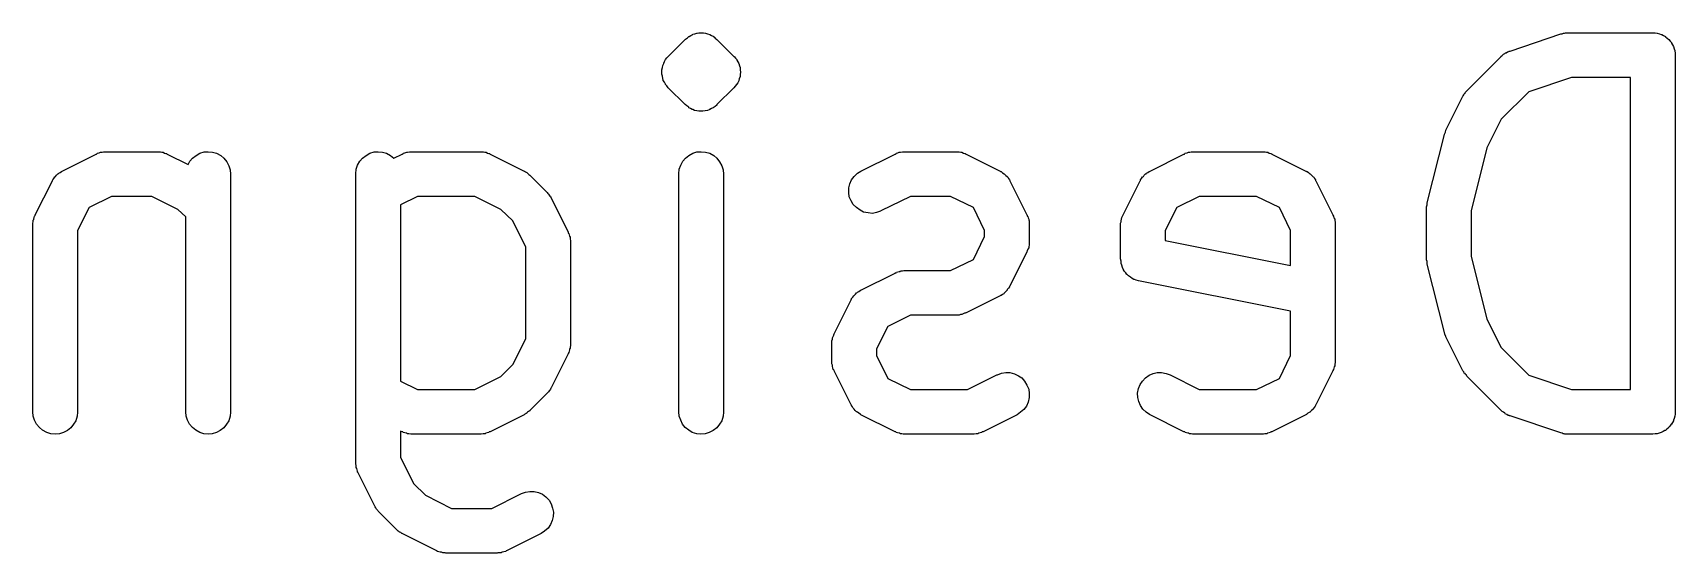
# Model space of a CAD drawing. Extents: x 129.3 to 161.9, y -126.2 to -63.9.
# Drawn here: x 158.268 to 161.949, y -126.155 to -124.988 of the extents above; entities that cross this region are included whole.
import ezdxf

# ---------------------------------------------------------------- set-up
doc = ezdxf.new("R2010")
doc.units = 0
doc.layers.add('BLACK', color=7, linetype='CONTINUOUS')

msp = doc.modelspace()

# ---------------------------------------------------------------- linework, layer by layer
at = {"layer": 'BLACK', "linetype": 'CONTINUOUS'}
for p, q in [((159.692, -125.041), (159.73, -125.003)), ((159.73, -125.003), (159.731, -125.002)), ((159.731, -125.002), (159.735, -124.999)), ((159.731, -125.002), (159.731, -125.002)), ((159.731, -125.002), (159.731, -125.002)), ((159.731, -125.002), (159.731, -125.002)), ((159.731, -125.002), (159.731, -125.002)), ((159.731, -125.002), (159.731, -125.002)), ((159.731, -125.002), (159.731, -125.002)), ((159.735, -124.999), (159.738, -124.996)), ((159.738, -124.996), (159.738, -124.996)), ((159.738, -124.996), (159.738, -124.996)), ((159.738, -124.996), (159.738, -124.996)), ((159.738, -124.996), (159.739, -124.996)), ((159.739, -124.996), (159.743, -124.994)), ((159.743, -124.994), (159.747, -124.992)), ((159.747, -124.991), (159.752, -124.99)), ((159.747, -124.992), (159.747, -124.991)), ((159.747, -124.992), (159.747, -124.992)), ((159.747, -124.992), (159.747, -124.992)), ((159.747, -124.992), (159.747, -124.992)), ((159.752, -124.99), (159.756, -124.989)), ((159.756, -124.989), (159.756, -124.989)), ((159.756, -124.989), (159.756, -124.989)), ((159.756, -124.989), (159.756, -124.989)), ((159.756, -124.989), (159.757, -124.989)), ((159.757, -124.989), (159.761, -124.988)), ((159.761, -124.988), (159.766, -124.988)), ((159.766, -124.988), (159.766, -124.988)), ((159.766, -124.988), (159.766, -124.988)), ((159.766, -124.988), (159.766, -124.988)), ((159.766, -124.988), (159.771, -124.988)), ((159.766, -124.988), (159.766, -124.988)), ((159.771, -124.988), (159.776, -124.989)), ((159.776, -124.989), (159.776, -124.989)), ((159.776, -124.989), (159.776, -124.989)), ((159.776, -124.989), (159.776, -124.989)), ((159.776, -124.989), (159.776, -124.989)), ((159.776, -124.989), (159.78, -124.99)), ((159.78, -124.99), (159.785, -124.992)), ((159.785, -124.992), (159.785, -124.992)), ((159.785, -124.992), (159.785, -124.992)), ((159.785, -124.992), (159.785, -124.992)), ((159.785, -124.992), (159.785, -124.992)), ((159.785, -124.992), (159.789, -124.994)), ((159.789, -124.994), (159.794, -124.996)), ((159.794, -124.996), (159.794, -124.996)), ((159.794, -124.996), (159.794, -124.996)), ((159.794, -124.996), (159.794, -124.997)), ((159.794, -124.997), (159.794, -124.997)), ((159.794, -124.997), (159.797, -124.999)), ((159.797, -124.999), (159.797, -125)), ((159.797, -125), (159.801, -125.003)), ((159.801, -125.003), (159.801, -125.003)), ((159.801, -125.003), (159.801, -125.003)), ((159.801, -125.003), (159.801, -125.003)), ((159.801, -125.003), (159.839, -125.041)), ((161.579, -125.029), (161.693, -124.99)), ((161.693, -124.99), (161.693, -124.99)), ((161.693, -124.99), (161.696, -124.99)), ((161.696, -124.99), (161.699, -124.989)), ((161.699, -124.989), (161.701, -124.989)), ((161.701, -124.989), (161.703, -124.988)), ((161.703, -124.988), (161.706, -124.988)), ((161.706, -124.988), (161.709, -124.988)), ((161.709, -124.988), (161.899, -124.988)), ((161.899, -124.988), (161.899, -124.988)), ((161.899, -124.988), (161.899, -124.988)), ((161.899, -124.988), (161.9, -124.988)), ((161.899, -124.988), (161.899, -124.988)), ((161.9, -124.988), (161.904, -124.988)), ((161.904, -124.988), (161.909, -124.989)), ((161.909, -124.989), (161.909, -124.989)), ((161.909, -124.989), (161.909, -124.989)), ((161.909, -124.989), (161.914, -124.99)), ((161.914, -124.99), (161.918, -124.992)), ((161.918, -124.992), (161.919, -124.992)), ((161.919, -124.992), (161.919, -124.992)), ((161.919, -124.992), (161.923, -124.994)), ((161.923, -124.994), (161.927, -124.996)), ((161.927, -124.996), (161.927, -124.997)), ((161.927, -124.997), (161.927, -124.997)), ((161.927, -124.997), (161.931, -125)), ((161.931, -125), (161.935, -125.003)), ((161.935, -125.003), (161.935, -125.003)), ((161.935, -125.003), (161.935, -125.003)), ((161.935, -125.003), (161.938, -125.007)), ((159.689, -125.044), (159.692, -125.041)), ((159.839, -125.041), (159.839, -125.041)), ((159.839, -125.041), (159.839, -125.041)), ((159.839, -125.041), (159.839, -125.041)), ((159.839, -125.041), (159.84, -125.041)), ((159.84, -125.041), (159.843, -125.045)), ((161.483, -125.117), (161.559, -125.041)), ((161.559, -125.04), (161.561, -125.039)), ((161.559, -125.041), (161.559, -125.04)), ((161.561, -125.039), (161.562, -125.038)), ((161.562, -125.038), (161.564, -125.036)), ((161.564, -125.036), (161.567, -125.034)), ((161.567, -125.034), (161.568, -125.033)), ((161.568, -125.033), (161.57, -125.033)), ((161.57, -125.033), (161.573, -125.031)), ((161.573, -125.031), (161.576, -125.03)), ((161.576, -125.03), (161.577, -125.029)), ((161.577, -125.029), (161.579, -125.029)), ((161.938, -125.007), (161.941, -125.01)), ((161.941, -125.01), (161.941, -125.01)), ((161.941, -125.01), (161.941, -125.011)), ((161.941, -125.011), (161.943, -125.015)), ((161.943, -125.015), (161.945, -125.019)), ((161.945, -125.019), (161.945, -125.019)), ((161.945, -125.019), (161.945, -125.019)), ((161.945, -125.019), (161.947, -125.024)), ((161.947, -125.024), (161.948, -125.028)), ((161.948, -125.028), (161.948, -125.028)), ((161.948, -125.028), (161.948, -125.029)), ((161.948, -125.029), (161.949, -125.033)), ((161.949, -125.033), (161.949, -125.038)), ((161.949, -125.038), (161.949, -125.838)), ((159.678, -125.071), (159.679, -125.066)), ((159.678, -125.075), (159.678, -125.071)), ((159.678, -125.076), (159.678, -125.075)), ((159.678, -125.081), (159.678, -125.076)), ((159.678, -125.076), (159.678, -125.076)), ((159.679, -125.066), (159.68, -125.061)), ((159.679, -125.066), (159.679, -125.066)), ((159.679, -125.066), (159.679, -125.066)), ((159.68, -125.061), (159.682, -125.057)), ((159.682, -125.056), (159.684, -125.052)), ((159.682, -125.057), (159.682, -125.056)), ((159.682, -125.057), (159.682, -125.057)), ((159.684, -125.052), (159.686, -125.048)), ((159.686, -125.048), (159.689, -125.044)), ((159.686, -125.048), (159.686, -125.048)), ((159.686, -125.048), (159.686, -125.048)), ((159.843, -125.045), (159.846, -125.048)), ((159.846, -125.048), (159.846, -125.049)), ((159.846, -125.049), (159.846, -125.049)), ((159.846, -125.049), (159.848, -125.053)), ((159.848, -125.053), (159.85, -125.057)), ((159.85, -125.057), (159.85, -125.057)), ((159.85, -125.057), (159.85, -125.057)), ((159.85, -125.057), (159.852, -125.062)), ((159.852, -125.062), (159.853, -125.066)), ((159.853, -125.066), (159.853, -125.067)), ((159.853, -125.067), (159.853, -125.067)), ((159.853, -125.067), (159.853, -125.071)), ((159.853, -125.071), (159.854, -125.076)), ((159.854, -125.077), (159.853, -125.081)), ((159.854, -125.076), (159.854, -125.076)), ((159.854, -125.076), (159.854, -125.077)), ((159.679, -125.085), (159.678, -125.081)), ((159.679, -125.086), (159.679, -125.085)), ((159.679, -125.085), (159.679, -125.085)), ((159.68, -125.09), (159.679, -125.086)), ((159.681, -125.095), (159.68, -125.09)), ((159.684, -125.099), (159.681, -125.095)), ((159.681, -125.095), (159.681, -125.095)), ((159.681, -125.095), (159.681, -125.095)), ((159.686, -125.103), (159.684, -125.099)), ((159.686, -125.104), (159.686, -125.103)), ((159.686, -125.103), (159.686, -125.103)), ((159.689, -125.107), (159.686, -125.104)), ((159.692, -125.111), (159.689, -125.107)), ((159.73, -125.149), (159.692, -125.111)), ((159.692, -125.111), (159.692, -125.111)), ((159.692, -125.111), (159.692, -125.111)), ((159.692, -125.111), (159.692, -125.111)), ((159.692, -125.111), (159.692, -125.111)), ((159.839, -125.111), (159.801, -125.149)), ((159.842, -125.108), (159.839, -125.111)), ((159.845, -125.104), (159.842, -125.108)), ((159.848, -125.1), (159.845, -125.104)), ((159.845, -125.104), (159.845, -125.104)), ((159.845, -125.104), (159.845, -125.104)), ((159.85, -125.096), (159.848, -125.1)), ((159.851, -125.091), (159.85, -125.095)), ((159.85, -125.095), (159.85, -125.095)), ((159.85, -125.095), (159.85, -125.096)), ((159.853, -125.086), (159.851, -125.091)), ((159.853, -125.081), (159.853, -125.086)), ((159.853, -125.086), (159.853, -125.086)), ((159.853, -125.086), (159.853, -125.086)), ((161.481, -125.119), (161.483, -125.117)), ((161.717, -125.088), (161.621, -125.12)), ((161.849, -125.088), (161.717, -125.088)), ((161.849, -125.788), (161.849, -125.088)), ((159.734, -125.152), (159.73, -125.149)), ((159.738, -125.155), (159.734, -125.152)), ((159.734, -125.152), (159.734, -125.152)), ((159.797, -125.153), (159.793, -125.156)), ((159.801, -125.15), (159.797, -125.153)), ((159.801, -125.149), (159.801, -125.15)), ((159.801, -125.15), (159.801, -125.15)), ((159.801, -125.15), (159.801, -125.15)), ((159.801, -125.15), (159.801, -125.15)), ((159.801, -125.15), (159.801, -125.15)), ((159.801, -125.15), (159.801, -125.15)), ((159.801, -125.15), (159.801, -125.15)), ((161.435, -125.206), (161.473, -125.13)), ((161.473, -125.13), (161.474, -125.129)), ((161.474, -125.129), (161.475, -125.127)), ((161.475, -125.127), (161.477, -125.124)), ((161.477, -125.124), (161.478, -125.123)), ((161.478, -125.123), (161.479, -125.121)), ((161.479, -125.121), (161.481, -125.119)), ((161.621, -125.12), (161.559, -125.182)), ((159.738, -125.156), (159.738, -125.155)), ((159.738, -125.155), (159.738, -125.155)), ((159.742, -125.158), (159.738, -125.156)), ((159.738, -125.156), (159.738, -125.156)), ((159.738, -125.156), (159.738, -125.156)), ((159.746, -125.16), (159.742, -125.158)), ((159.742, -125.158), (159.742, -125.158)), ((159.747, -125.16), (159.746, -125.16)), ((159.746, -125.16), (159.746, -125.16)), ((159.746, -125.16), (159.746, -125.16)), ((159.746, -125.16), (159.746, -125.16)), ((159.751, -125.162), (159.747, -125.16)), ((159.756, -125.163), (159.751, -125.162)), ((159.751, -125.162), (159.751, -125.162)), ((159.761, -125.164), (159.756, -125.163)), ((159.756, -125.163), (159.756, -125.163)), ((159.756, -125.163), (159.756, -125.163)), ((159.756, -125.163), (159.756, -125.163)), ((159.756, -125.163), (159.756, -125.163)), ((159.765, -125.164), (159.761, -125.164)), ((159.761, -125.164), (159.761, -125.164)), ((159.766, -125.164), (159.765, -125.164)), ((159.765, -125.164), (159.765, -125.164)), ((159.765, -125.164), (159.765, -125.164)), ((159.765, -125.164), (159.765, -125.164)), ((159.77, -125.164), (159.766, -125.164)), ((159.775, -125.163), (159.77, -125.164)), ((159.78, -125.162), (159.775, -125.163)), ((159.775, -125.163), (159.775, -125.163)), ((159.775, -125.163), (159.775, -125.163)), ((159.775, -125.163), (159.775, -125.163)), ((159.775, -125.163), (159.775, -125.163)), ((159.784, -125.161), (159.78, -125.162)), ((159.785, -125.16), (159.784, -125.16)), ((159.784, -125.16), (159.784, -125.16)), ((159.784, -125.16), (159.784, -125.161)), ((159.789, -125.158), (159.785, -125.16)), ((159.785, -125.16), (159.785, -125.16)), ((159.793, -125.156), (159.789, -125.158)), ((159.793, -125.156), (159.793, -125.156)), ((159.793, -125.156), (159.793, -125.156)), ((159.793, -125.156), (159.793, -125.156)), ((159.793, -125.156), (159.793, -125.156)), ((161.559, -125.182), (161.527, -125.246)), ((161.393, -125.369), (161.432, -125.216)), ((161.432, -125.215), (161.434, -125.211)), ((161.432, -125.216), (161.432, -125.215)), ((161.432, -125.215), (161.432, -125.215)), ((161.432, -125.216), (161.432, -125.216)), ((161.434, -125.211), (161.435, -125.206)), ((161.435, -125.206), (161.435, -125.206)), ((161.435, -125.206), (161.435, -125.206)), ((158.334, -125.298), (158.41, -125.26)), ((158.41, -125.26), (158.411, -125.26)), ((158.411, -125.26), (158.412, -125.259)), ((158.412, -125.259), (158.413, -125.258)), ((158.413, -125.258), (158.417, -125.257)), ((158.417, -125.257), (158.42, -125.256)), ((158.42, -125.256), (158.421, -125.256)), ((158.421, -125.256), (158.423, -125.256)), ((158.423, -125.256), (158.426, -125.255)), ((158.426, -125.255), (158.429, -125.255)), ((158.429, -125.255), (158.431, -125.255)), ((158.431, -125.255), (158.432, -125.255)), ((158.432, -125.255), (158.547, -125.255)), ((158.547, -125.255), (158.549, -125.255)), ((158.547, -125.255), (158.547, -125.255)), ((158.549, -125.255), (158.55, -125.255)), ((158.55, -125.255), (158.554, -125.255)), ((158.554, -125.255), (158.557, -125.256)), ((158.557, -125.256), (158.559, -125.256)), ((158.559, -125.256), (158.56, -125.256)), ((158.56, -125.256), (158.563, -125.258)), ((158.563, -125.258), (158.566, -125.259)), ((158.566, -125.259), (158.568, -125.259)), ((158.568, -125.259), (158.569, -125.26)), ((158.569, -125.26), (158.616, -125.283)), ((158.626, -125.269), (158.634, -125.263)), ((158.634, -125.263), (158.642, -125.258)), ((158.642, -125.258), (158.652, -125.255)), ((158.652, -125.255), (158.661, -125.255)), ((158.661, -125.255), (158.671, -125.256)), ((158.671, -125.256), (158.68, -125.258)), ((158.68, -125.258), (158.689, -125.263)), ((158.689, -125.263), (158.696, -125.269)), ((159.007, -125.269), (159.015, -125.263)), ((159.015, -125.263), (159.023, -125.258)), ((159.023, -125.258), (159.033, -125.255)), ((159.033, -125.255), (159.042, -125.255)), ((159.042, -125.255), (159.052, -125.256)), ((159.052, -125.256), (159.061, -125.258)), ((159.061, -125.258), (159.07, -125.263)), ((159.07, -125.263), (159.077, -125.269)), ((159.077, -125.269), (159.096, -125.26)), ((159.096, -125.26), (159.098, -125.259)), ((159.096, -125.26), (159.096, -125.26)), ((159.098, -125.259), (159.099, -125.258)), ((159.099, -125.258), (159.102, -125.257)), ((159.102, -125.257), (159.106, -125.256)), ((159.106, -125.256), (159.107, -125.256)), ((159.107, -125.256), (159.108, -125.256)), ((159.108, -125.256), (159.112, -125.255)), ((159.112, -125.255), (159.115, -125.255)), ((159.115, -125.255), (159.117, -125.255)), ((159.117, -125.255), (159.118, -125.255)), ((159.118, -125.255), (159.271, -125.255)), ((159.271, -125.255), (159.273, -125.255)), ((159.271, -125.255), (159.271, -125.255)), ((159.273, -125.255), (159.274, -125.255)), ((159.274, -125.255), (159.278, -125.255)), ((159.278, -125.255), (159.281, -125.256)), ((159.281, -125.256), (159.282, -125.256)), ((159.282, -125.256), (159.284, -125.256)), ((159.284, -125.256), (159.287, -125.258)), ((159.287, -125.258), (159.29, -125.259)), ((159.29, -125.259), (159.292, -125.259)), ((159.292, -125.259), (159.293, -125.26)), ((159.293, -125.26), (159.369, -125.298)), ((159.731, -125.269), (159.738, -125.263)), ((159.738, -125.263), (159.747, -125.258)), ((159.747, -125.258), (159.756, -125.255)), ((159.756, -125.255), (159.766, -125.255)), ((159.766, -125.255), (159.776, -125.256)), ((159.776, -125.256), (159.785, -125.258)), ((159.785, -125.258), (159.794, -125.263)), ((159.794, -125.263), (159.801, -125.269)), ((160.124, -125.298), (160.201, -125.26)), ((160.201, -125.26), (160.203, -125.259)), ((160.201, -125.26), (160.201, -125.26)), ((160.203, -125.259), (160.204, -125.258)), ((160.204, -125.258), (160.207, -125.257)), ((160.207, -125.257), (160.21, -125.256)), ((160.21, -125.256), (160.212, -125.256)), ((160.212, -125.256), (160.213, -125.256)), ((160.213, -125.256), (160.217, -125.255)), ((160.217, -125.255), (160.22, -125.255)), ((160.22, -125.255), (160.221, -125.255)), ((160.221, -125.255), (160.223, -125.255)), ((160.223, -125.255), (160.337, -125.255)), ((160.337, -125.255), (160.338, -125.255)), ((160.338, -125.255), (160.339, -125.255)), ((160.339, -125.255), (160.341, -125.255)), ((160.341, -125.255), (160.344, -125.255)), ((160.344, -125.255), (160.348, -125.256)), ((160.348, -125.256), (160.349, -125.256)), ((160.349, -125.256), (160.35, -125.256)), ((160.35, -125.256), (160.354, -125.258)), ((160.354, -125.258), (160.357, -125.259)), ((160.357, -125.259), (160.358, -125.259)), ((160.358, -125.259), (160.36, -125.26)), ((160.36, -125.26), (160.436, -125.298)), ((160.772, -125.298), (160.848, -125.26)), ((160.848, -125.26), (160.849, -125.26)), ((160.849, -125.26), (160.85, -125.259)), ((160.85, -125.259), (160.851, -125.258)), ((160.851, -125.258), (160.855, -125.257)), ((160.855, -125.257), (160.858, -125.256)), ((160.858, -125.256), (160.859, -125.256)), ((160.859, -125.256), (160.861, -125.256)), ((160.861, -125.256), (160.864, -125.255)), ((160.864, -125.255), (160.868, -125.255)), ((160.868, -125.255), (160.869, -125.255)), ((160.869, -125.255), (160.871, -125.255)), ((160.871, -125.255), (161.023, -125.255)), ((161.023, -125.255), (161.024, -125.255)), ((161.024, -125.255), (161.025, -125.255)), ((161.025, -125.255), (161.027, -125.255)), ((161.027, -125.255), (161.03, -125.255)), ((161.03, -125.255), (161.033, -125.256)), ((161.033, -125.256), (161.035, -125.256)), ((161.035, -125.256), (161.036, -125.256)), ((161.036, -125.256), (161.039, -125.258)), ((161.039, -125.258), (161.043, -125.259)), ((161.043, -125.259), (161.044, -125.259)), ((161.044, -125.259), (161.045, -125.26)), ((161.045, -125.26), (161.121, -125.298)), ((161.527, -125.246), (161.492, -125.387)), ((158.326, -125.303), (158.329, -125.301)), ((158.329, -125.301), (158.332, -125.299)), ((158.332, -125.299), (158.333, -125.299)), ((158.333, -125.299), (158.334, -125.298)), ((158.616, -125.283), (158.62, -125.276)), ((158.62, -125.276), (158.626, -125.269)), ((158.696, -125.269), (158.703, -125.277)), ((158.703, -125.277), (158.707, -125.286)), ((158.707, -125.286), (158.71, -125.295)), ((158.71, -125.295), (158.711, -125.305)), ((158.992, -125.304), (158.993, -125.294)), ((158.993, -125.294), (158.996, -125.285)), ((158.996, -125.285), (159.001, -125.276)), ((159.001, -125.276), (159.007, -125.269)), ((159.369, -125.298), (159.37, -125.298)), ((159.37, -125.298), (159.372, -125.3)), ((159.372, -125.3), (159.375, -125.301)), ((159.375, -125.301), (159.376, -125.302)), ((159.716, -125.304), (159.717, -125.294)), ((159.717, -125.294), (159.72, -125.285)), ((159.72, -125.285), (159.725, -125.276)), ((159.725, -125.276), (159.731, -125.269)), ((159.801, -125.269), (159.807, -125.277)), ((159.807, -125.277), (159.812, -125.286)), ((159.812, -125.286), (159.815, -125.295)), ((159.815, -125.295), (159.816, -125.305)), ((160.116, -125.303), (160.124, -125.298)), ((160.436, -125.298), (160.436, -125.298)), ((160.436, -125.298), (160.437, -125.299)), ((160.437, -125.299), (160.438, -125.299)), ((160.438, -125.299), (160.441, -125.302)), ((160.764, -125.303), (160.767, -125.301)), ((160.767, -125.301), (160.77, -125.299)), ((160.77, -125.299), (160.771, -125.299)), ((160.771, -125.299), (160.772, -125.298)), ((161.121, -125.298), (161.122, -125.298)), ((161.122, -125.298), (161.123, -125.299)), ((161.123, -125.299), (161.124, -125.299)), ((161.124, -125.299), (161.127, -125.301)), ((161.127, -125.301), (161.13, -125.304)), ((158.273, -125.396), (158.312, -125.32)), ((158.312, -125.319), (158.313, -125.318)), ((158.312, -125.32), (158.312, -125.319)), ((158.312, -125.32), (158.312, -125.32)), ((158.313, -125.318), (158.315, -125.315)), ((158.315, -125.315), (158.317, -125.311)), ((158.317, -125.311), (158.318, -125.311)), ((158.318, -125.311), (158.319, -125.31)), ((158.319, -125.31), (158.321, -125.307)), ((158.321, -125.307), (158.324, -125.304)), ((158.324, -125.304), (158.325, -125.304)), ((158.325, -125.304), (158.326, -125.303)), ((158.711, -125.305), (158.711, -125.838)), ((158.992, -125.305), (158.992, -125.304)), ((158.992, -125.952), (158.992, -125.305)), ((159.376, -125.302), (159.378, -125.304)), ((159.378, -125.304), (159.38, -125.306)), ((159.38, -125.306), (159.382, -125.307)), ((159.382, -125.307), (159.42, -125.345)), ((159.716, -125.305), (159.716, -125.304)), ((159.716, -125.838), (159.716, -125.305)), ((159.816, -125.305), (159.816, -125.838)), ((160.097, -125.336), (160.099, -125.327)), ((160.097, -125.346), (160.097, -125.336)), ((160.099, -125.327), (160.103, -125.318)), ((160.103, -125.318), (160.109, -125.31)), ((160.109, -125.31), (160.116, -125.303)), ((160.441, -125.302), (160.445, -125.304)), ((160.445, -125.304), (160.445, -125.304)), ((160.445, -125.304), (160.446, -125.305)), ((160.446, -125.305), (160.449, -125.308)), ((160.449, -125.308), (160.452, -125.31)), ((160.452, -125.31), (160.452, -125.311)), ((160.452, -125.311), (160.453, -125.312)), ((160.453, -125.312), (160.455, -125.315)), ((160.455, -125.315), (160.457, -125.318)), ((160.457, -125.318), (160.458, -125.319)), ((160.458, -125.319), (160.458, -125.32)), ((160.458, -125.32), (160.496, -125.396)), ((160.712, -125.396), (160.75, -125.32)), ((160.75, -125.32), (160.751, -125.319)), ((160.75, -125.32), (160.75, -125.32)), ((160.751, -125.318), (160.753, -125.315)), ((160.751, -125.319), (160.751, -125.318)), ((160.753, -125.315), (160.755, -125.311)), ((160.755, -125.311), (160.756, -125.311)), ((160.756, -125.311), (160.757, -125.31)), ((160.757, -125.31), (160.759, -125.307)), ((160.759, -125.307), (160.762, -125.304)), ((160.762, -125.304), (160.763, -125.304)), ((160.763, -125.304), (160.764, -125.303)), ((161.13, -125.304), (161.131, -125.304)), ((161.131, -125.304), (161.132, -125.305)), ((161.132, -125.305), (161.135, -125.308)), ((161.135, -125.308), (161.137, -125.31)), ((161.137, -125.31), (161.138, -125.311)), ((161.138, -125.311), (161.139, -125.312)), ((161.139, -125.312), (161.141, -125.315)), ((161.141, -125.315), (161.143, -125.318)), ((161.143, -125.318), (161.143, -125.319)), ((161.143, -125.319), (161.144, -125.32)), ((161.144, -125.32), (161.182, -125.396)), ((158.444, -125.355), (158.394, -125.38)), ((158.535, -125.355), (158.444, -125.355)), ((158.593, -125.384), (158.535, -125.355)), ((159.13, -125.355), (159.092, -125.374)), ((159.092, -125.374), (159.092, -125.769)), ((159.259, -125.355), (159.13, -125.355)), ((159.317, -125.384), (159.259, -125.355)), ((159.42, -125.345), (159.421, -125.346)), ((159.421, -125.346), (159.422, -125.348)), ((159.422, -125.348), (159.424, -125.35)), ((159.424, -125.35), (159.425, -125.352)), ((159.425, -125.352), (159.427, -125.354)), ((159.427, -125.354), (159.428, -125.356)), ((159.428, -125.356), (159.43, -125.358)), ((159.43, -125.358), (159.468, -125.435)), ((160.098, -125.356), (160.097, -125.346)), ((160.102, -125.365), (160.098, -125.356)), ((160.107, -125.373), (160.102, -125.365)), ((160.114, -125.38), (160.107, -125.373)), ((160.235, -125.355), (160.169, -125.387)), ((160.325, -125.355), (160.235, -125.355)), ((160.376, -125.38), (160.325, -125.355)), ((160.882, -125.355), (160.832, -125.38)), ((161.011, -125.355), (160.882, -125.355)), ((161.062, -125.38), (161.011, -125.355)), ((161.392, -125.378), (161.393, -125.374)), ((161.393, -125.37), (161.393, -125.369)), ((161.393, -125.374), (161.393, -125.37)), ((161.393, -125.37), (161.393, -125.37)), ((158.269, -125.408), (158.27, -125.407)), ((158.269, -125.412), (158.269, -125.408)), ((158.27, -125.406), (158.271, -125.402)), ((158.27, -125.407), (158.27, -125.406)), ((158.271, -125.402), (158.272, -125.399)), ((158.272, -125.399), (158.273, -125.398)), ((158.273, -125.398), (158.273, -125.396)), ((158.394, -125.38), (158.368, -125.431)), ((158.611, -125.401), (158.593, -125.384)), ((158.611, -125.838), (158.611, -125.401)), ((159.344, -125.41), (159.317, -125.384)), ((159.373, -125.469), (159.344, -125.41)), ((160.122, -125.386), (160.114, -125.38)), ((160.13, -125.39), (160.122, -125.386)), ((160.14, -125.392), (160.13, -125.39)), ((160.15, -125.393), (160.14, -125.392)), ((160.159, -125.391), (160.15, -125.393)), ((160.168, -125.388), (160.159, -125.391)), ((160.169, -125.387), (160.168, -125.388)), ((160.401, -125.431), (160.376, -125.38)), ((160.496, -125.396), (160.497, -125.397)), ((160.497, -125.397), (160.497, -125.399)), ((160.497, -125.399), (160.498, -125.4)), ((160.498, -125.4), (160.499, -125.403)), ((160.499, -125.403), (160.5, -125.406)), ((160.5, -125.406), (160.5, -125.408)), ((160.5, -125.408), (160.501, -125.409)), ((160.501, -125.409), (160.501, -125.413)), ((160.707, -125.408), (160.708, -125.407)), ((160.707, -125.412), (160.707, -125.408)), ((160.708, -125.406), (160.709, -125.402)), ((160.708, -125.407), (160.708, -125.406)), ((160.709, -125.402), (160.71, -125.399)), ((160.71, -125.399), (160.711, -125.398)), ((160.711, -125.398), (160.712, -125.396)), ((160.832, -125.38), (160.806, -125.431)), ((161.087, -125.431), (161.062, -125.38)), ((161.182, -125.396), (161.182, -125.397)), ((161.182, -125.397), (161.183, -125.399)), ((161.183, -125.399), (161.183, -125.4)), ((161.183, -125.4), (161.184, -125.403)), ((161.184, -125.403), (161.186, -125.406)), ((161.186, -125.406), (161.186, -125.408)), ((161.186, -125.408), (161.186, -125.409)), ((161.186, -125.409), (161.187, -125.413)), ((161.392, -125.379), (161.392, -125.378)), ((161.392, -125.38), (161.392, -125.379)), ((161.392, -125.381), (161.392, -125.38)), ((161.392, -125.495), (161.392, -125.381)), ((161.492, -125.387), (161.492, -125.489)), ((158.268, -125.415), (158.269, -125.412)), ((158.268, -125.417), (158.268, -125.415)), ((158.268, -125.418), (158.268, -125.417)), ((158.268, -125.419), (158.268, -125.418)), ((158.268, -125.838), (158.268, -125.419)), ((158.368, -125.431), (158.368, -125.838)), ((159.468, -125.435), (159.468, -125.435)), ((159.468, -125.435), (159.468, -125.437)), ((159.468, -125.437), (159.469, -125.438)), ((159.469, -125.438), (159.47, -125.441)), ((159.47, -125.441), (159.471, -125.444)), ((159.471, -125.444), (159.472, -125.446)), ((159.472, -125.446), (159.472, -125.447)), ((159.472, -125.447), (159.472, -125.451)), ((160.376, -125.496), (160.401, -125.445)), ((160.401, -125.445), (160.401, -125.431)), ((160.501, -125.413), (160.501, -125.416)), ((160.501, -125.416), (160.501, -125.417)), ((160.501, -125.417), (160.501, -125.419)), ((160.501, -125.419), (160.501, -125.457)), ((160.706, -125.415), (160.707, -125.412)), ((160.706, -125.417), (160.706, -125.415)), ((160.706, -125.418), (160.706, -125.417)), ((160.706, -125.419), (160.706, -125.418)), ((160.706, -125.495), (160.706, -125.419)), ((160.806, -125.431), (160.806, -125.454)), ((161.087, -125.51), (161.087, -125.431)), ((161.187, -125.413), (161.187, -125.416)), ((161.187, -125.416), (161.187, -125.417)), ((161.187, -125.417), (161.187, -125.419)), ((161.187, -125.419), (161.187, -125.724)), ((159.373, -125.674), (159.373, -125.469)), ((159.472, -125.451), (159.473, -125.454)), ((159.473, -125.454), (159.473, -125.455)), ((159.473, -125.455), (159.473, -125.457)), ((159.473, -125.457), (159.473, -125.686)), ((160.496, -125.479), (160.458, -125.556)), ((160.497, -125.478), (160.496, -125.479)), ((160.498, -125.473), (160.497, -125.477)), ((160.497, -125.477), (160.497, -125.478)), ((160.5, -125.47), (160.498, -125.473)), ((160.501, -125.464), (160.5, -125.467)), ((160.5, -125.467), (160.5, -125.469)), ((160.5, -125.469), (160.5, -125.47)), ((160.501, -125.457), (160.501, -125.458)), ((160.501, -125.458), (160.501, -125.459)), ((160.501, -125.459), (160.501, -125.461)), ((160.501, -125.461), (160.501, -125.464)), ((160.806, -125.454), (161.087, -125.51)), ((160.212, -125.523), (160.213, -125.522)), ((160.213, -125.522), (160.217, -125.522)), ((160.217, -125.522), (160.22, -125.521)), ((160.22, -125.521), (160.221, -125.521)), ((160.221, -125.521), (160.223, -125.521)), ((160.223, -125.521), (160.325, -125.521)), ((160.325, -125.521), (160.376, -125.496)), ((160.707, -125.5), (160.706, -125.495)), ((160.707, -125.504), (160.707, -125.5)), ((160.707, -125.505), (160.707, -125.504)), ((160.709, -125.509), (160.707, -125.505)), ((160.707, -125.505), (160.707, -125.505)), ((160.71, -125.514), (160.709, -125.509)), ((160.712, -125.518), (160.71, -125.514)), ((160.71, -125.514), (160.71, -125.514)), ((160.71, -125.514), (160.71, -125.514)), ((160.714, -125.522), (160.712, -125.518)), ((160.714, -125.523), (160.714, -125.522)), ((161.392, -125.496), (161.392, -125.495)), ((161.392, -125.497), (161.392, -125.496)), ((161.393, -125.501), (161.392, -125.497)), ((161.393, -125.505), (161.393, -125.501)), ((161.393, -125.506), (161.393, -125.505)), ((161.393, -125.507), (161.393, -125.506)), ((161.393, -125.506), (161.393, -125.506)), ((161.432, -125.66), (161.393, -125.507)), ((161.492, -125.489), (161.527, -125.63)), ((160.124, -125.565), (160.201, -125.527)), ((160.201, -125.527), (160.201, -125.526)), ((160.201, -125.526), (160.203, -125.526)), ((160.203, -125.526), (160.204, -125.525)), ((160.204, -125.525), (160.207, -125.524)), ((160.207, -125.524), (160.21, -125.523)), ((160.21, -125.523), (160.212, -125.523)), ((160.457, -125.558), (160.455, -125.561)), ((160.458, -125.556), (160.457, -125.557)), ((160.457, -125.557), (160.457, -125.558)), ((160.458, -125.556), (160.458, -125.556)), ((160.715, -125.523), (160.714, -125.523)), ((160.718, -125.526), (160.715, -125.523)), ((160.72, -125.53), (160.718, -125.526)), ((160.721, -125.53), (160.72, -125.53)), ((160.724, -125.533), (160.721, -125.53)), ((160.721, -125.53), (160.721, -125.53)), ((160.728, -125.536), (160.724, -125.533)), ((160.732, -125.539), (160.728, -125.536)), ((160.728, -125.536), (160.728, -125.536)), ((160.728, -125.536), (160.728, -125.536)), ((160.736, -125.541), (160.732, -125.539)), ((160.737, -125.541), (160.736, -125.541)), ((160.741, -125.543), (160.737, -125.541)), ((160.737, -125.541), (160.737, -125.541)), ((160.746, -125.544), (160.741, -125.543)), ((161.087, -125.612), (160.746, -125.544)), ((160.746, -125.544), (160.746, -125.544)), ((160.746, -125.544), (160.746, -125.544)), ((160.746, -125.544), (160.746, -125.544)), ((160.746, -125.544), (160.746, -125.544)), ((160.064, -125.663), (160.102, -125.587)), ((160.102, -125.586), (160.103, -125.585)), ((160.102, -125.587), (160.102, -125.586)), ((160.103, -125.584), (160.106, -125.581)), ((160.103, -125.585), (160.103, -125.584)), ((160.106, -125.581), (160.108, -125.578)), ((160.108, -125.578), (160.108, -125.577)), ((160.108, -125.577), (160.109, -125.577)), ((160.109, -125.577), (160.112, -125.574)), ((160.112, -125.574), (160.114, -125.571)), ((160.114, -125.571), (160.115, -125.571)), ((160.115, -125.571), (160.116, -125.57)), ((160.116, -125.57), (160.119, -125.568)), ((160.119, -125.568), (160.122, -125.566)), ((160.122, -125.566), (160.123, -125.565)), ((160.123, -125.565), (160.124, -125.565)), ((160.436, -125.578), (160.36, -125.616)), ((160.437, -125.577), (160.436, -125.578)), ((160.438, -125.577), (160.437, -125.577)), ((160.441, -125.575), (160.438, -125.577)), ((160.444, -125.573), (160.441, -125.575)), ((160.445, -125.572), (160.444, -125.573)), ((160.446, -125.571), (160.445, -125.572)), ((160.448, -125.569), (160.446, -125.571)), ((160.451, -125.566), (160.448, -125.569)), ((160.452, -125.565), (160.451, -125.566)), ((160.455, -125.561), (160.452, -125.564)), ((160.452, -125.564), (160.452, -125.565)), ((160.235, -125.621), (160.184, -125.647)), ((160.337, -125.621), (160.235, -125.621)), ((160.339, -125.621), (160.337, -125.621)), ((160.34, -125.621), (160.339, -125.621)), ((160.344, -125.621), (160.34, -125.621)), ((160.347, -125.62), (160.344, -125.621)), ((160.348, -125.62), (160.347, -125.62)), ((160.35, -125.62), (160.348, -125.62)), ((160.353, -125.618), (160.35, -125.62)), ((160.356, -125.617), (160.353, -125.618)), ((160.358, -125.617), (160.356, -125.617)), ((160.359, -125.616), (160.358, -125.617)), ((160.36, -125.616), (160.359, -125.616)), ((161.087, -125.712), (161.087, -125.612)), ((161.527, -125.63), (161.559, -125.694)), ((160.06, -125.672), (160.062, -125.669)), ((160.062, -125.669), (160.063, -125.666)), ((160.063, -125.665), (160.064, -125.663)), ((160.063, -125.666), (160.063, -125.665)), ((160.184, -125.647), (160.159, -125.697)), ((161.433, -125.664), (161.432, -125.66)), ((161.432, -125.66), (161.432, -125.66)), ((161.432, -125.66), (161.432, -125.66)), ((161.435, -125.669), (161.433, -125.664)), ((161.435, -125.67), (161.435, -125.669)), ((161.435, -125.669), (161.435, -125.669)), ((161.435, -125.669), (161.435, -125.669)), ((159.344, -125.732), (159.373, -125.674)), ((159.469, -125.705), (159.468, -125.707)), ((159.47, -125.702), (159.469, -125.705)), ((159.471, -125.699), (159.47, -125.702)), ((159.472, -125.696), (159.471, -125.697)), ((159.471, -125.697), (159.471, -125.699)), ((159.473, -125.689), (159.472, -125.693)), ((159.472, -125.693), (159.472, -125.696)), ((159.473, -125.686), (159.473, -125.686)), ((159.473, -125.686), (159.473, -125.688)), ((159.473, -125.688), (159.473, -125.689)), ((160.059, -125.679), (160.06, -125.675)), ((160.059, -125.682), (160.059, -125.679)), ((160.059, -125.683), (160.059, -125.682)), ((160.059, -125.685), (160.059, -125.683)), ((160.059, -125.686), (160.059, -125.685)), ((160.059, -125.724), (160.059, -125.686)), ((160.06, -125.674), (160.06, -125.672)), ((160.06, -125.675), (160.06, -125.674)), ((160.159, -125.697), (160.159, -125.712)), ((161.473, -125.746), (161.435, -125.67)), ((161.559, -125.694), (161.621, -125.756)), ((159.317, -125.759), (159.344, -125.732)), ((159.468, -125.708), (159.43, -125.784)), ((159.468, -125.707), (159.468, -125.708)), ((160.059, -125.725), (160.059, -125.724)), ((160.059, -125.727), (160.059, -125.725)), ((160.059, -125.73), (160.059, -125.727)), ((160.06, -125.733), (160.059, -125.73)), ((160.06, -125.735), (160.06, -125.733)), ((160.06, -125.736), (160.06, -125.735)), ((160.061, -125.739), (160.06, -125.736)), ((160.062, -125.743), (160.061, -125.739)), ((160.159, -125.712), (160.184, -125.763)), ((161.062, -125.763), (161.087, -125.712)), ((161.184, -125.74), (161.183, -125.743)), ((161.185, -125.737), (161.184, -125.74)), ((161.186, -125.735), (161.185, -125.737)), ((161.187, -125.727), (161.186, -125.731)), ((161.186, -125.731), (161.186, -125.734)), ((161.186, -125.734), (161.186, -125.735)), ((161.187, -125.724), (161.187, -125.724)), ((161.187, -125.724), (161.187, -125.726)), ((161.187, -125.726), (161.187, -125.727)), ((159.092, -125.769), (159.13, -125.788)), ((159.259, -125.788), (159.317, -125.759)), ((160.063, -125.744), (160.062, -125.743)), ((160.064, -125.745), (160.063, -125.744)), ((160.064, -125.746), (160.064, -125.745)), ((160.102, -125.822), (160.064, -125.746)), ((160.184, -125.763), (160.235, -125.788)), ((160.363, -125.788), (160.429, -125.755)), ((160.429, -125.755), (160.43, -125.755)), ((160.43, -125.755), (160.439, -125.751)), ((160.439, -125.751), (160.449, -125.75)), ((160.449, -125.75), (160.458, -125.75)), ((160.458, -125.75), (160.468, -125.753)), ((160.468, -125.753), (160.477, -125.757)), ((160.477, -125.757), (160.485, -125.762)), ((160.485, -125.762), (160.491, -125.769)), ((160.491, -125.769), (160.496, -125.778)), ((160.496, -125.778), (160.5, -125.787)), ((160.746, -125.786), (160.75, -125.777)), ((160.75, -125.777), (160.755, -125.769)), ((160.755, -125.769), (160.762, -125.762)), ((160.762, -125.762), (160.77, -125.756)), ((160.77, -125.756), (160.779, -125.752)), ((160.779, -125.752), (160.788, -125.75)), ((160.788, -125.75), (160.798, -125.75)), ((160.798, -125.75), (160.808, -125.752)), ((160.808, -125.752), (160.817, -125.755)), ((160.817, -125.755), (160.882, -125.788)), ((161.011, -125.788), (161.062, -125.763)), ((161.182, -125.746), (161.144, -125.822)), ((161.183, -125.743), (161.182, -125.745)), ((161.182, -125.745), (161.182, -125.746)), ((161.475, -125.748), (161.473, -125.746)), ((161.476, -125.751), (161.475, -125.748)), ((161.478, -125.752), (161.476, -125.751)), ((161.479, -125.754), (161.478, -125.752)), ((161.481, -125.756), (161.479, -125.754)), ((161.482, -125.758), (161.481, -125.756)), ((161.483, -125.759), (161.482, -125.758)), ((161.559, -125.835), (161.483, -125.759)), ((161.621, -125.756), (161.717, -125.788)), ((159.13, -125.788), (159.259, -125.788)), ((159.42, -125.797), (159.382, -125.835)), ((159.422, -125.795), (159.42, -125.797)), ((159.424, -125.793), (159.422, -125.795)), ((159.425, -125.791), (159.424, -125.793)), ((159.426, -125.79), (159.425, -125.791)), ((159.428, -125.787), (159.426, -125.79)), ((159.429, -125.785), (159.428, -125.787)), ((159.43, -125.784), (159.429, -125.785)), ((160.235, -125.788), (160.363, -125.788)), ((160.499, -125.816), (160.495, -125.825)), ((160.501, -125.806), (160.499, -125.816)), ((160.5, -125.787), (160.501, -125.797)), ((160.501, -125.797), (160.501, -125.806)), ((160.744, -125.796), (160.746, -125.786)), ((160.745, -125.806), (160.744, -125.796)), ((160.747, -125.815), (160.745, -125.806)), ((160.751, -125.824), (160.747, -125.815)), ((160.882, -125.788), (161.011, -125.788)), ((161.717, -125.788), (161.849, -125.788)), ((158.269, -125.848), (158.268, -125.838)), ((158.272, -125.857), (158.269, -125.848)), ((158.367, -125.848), (158.364, -125.858)), ((158.368, -125.839), (158.367, -125.848)), ((158.368, -125.838), (158.368, -125.839)), ((158.612, -125.848), (158.611, -125.838)), ((158.615, -125.857), (158.612, -125.848)), ((158.71, -125.848), (158.707, -125.858)), ((158.711, -125.839), (158.71, -125.848)), ((158.711, -125.838), (158.711, -125.839)), ((159.369, -125.845), (159.293, -125.883)), ((159.371, -125.843), (159.369, -125.845)), ((159.374, -125.842), (159.371, -125.843)), ((159.376, -125.84), (159.374, -125.842)), ((159.377, -125.839), (159.376, -125.84)), ((159.379, -125.837), (159.377, -125.839)), ((159.382, -125.836), (159.379, -125.837)), ((159.382, -125.835), (159.382, -125.836)), ((159.717, -125.848), (159.716, -125.838)), ((159.72, -125.857), (159.717, -125.848)), ((159.815, -125.848), (159.812, -125.858)), ((159.816, -125.839), (159.815, -125.848)), ((159.816, -125.838), (159.816, -125.839)), ((160.103, -125.823), (160.102, -125.822)), ((160.103, -125.824), (160.103, -125.823)), ((160.105, -125.827), (160.103, -125.824)), ((160.107, -125.83), (160.105, -125.827)), ((160.108, -125.831), (160.107, -125.83)), ((160.109, -125.832), (160.108, -125.831)), ((160.111, -125.835), (160.109, -125.832)), ((160.114, -125.838), (160.111, -125.835)), ((160.115, -125.838), (160.114, -125.838)), ((160.116, -125.839), (160.115, -125.838)), ((160.119, -125.841), (160.116, -125.839)), ((160.122, -125.843), (160.119, -125.841)), ((160.123, -125.844), (160.122, -125.843)), ((160.124, -125.844), (160.123, -125.844)), ((160.124, -125.845), (160.124, -125.844)), ((160.201, -125.883), (160.124, -125.845)), ((160.474, -125.845), (160.398, -125.883)), ((160.482, -125.839), (160.474, -125.845)), ((160.489, -125.833), (160.482, -125.839)), ((160.495, -125.825), (160.489, -125.833)), ((160.756, -125.832), (160.751, -125.824)), ((160.763, -125.839), (160.756, -125.832)), ((160.771, -125.844), (160.763, -125.839)), ((160.772, -125.845), (160.771, -125.844)), ((160.848, -125.883), (160.772, -125.845)), ((161.121, -125.845), (161.045, -125.883)), ((161.122, -125.844), (161.121, -125.845)), ((161.123, -125.844), (161.122, -125.844)), ((161.126, -125.841), (161.123, -125.844)), ((161.13, -125.839), (161.126, -125.841)), ((161.131, -125.839), (161.13, -125.839)), ((161.134, -125.835), (161.131, -125.838)), ((161.131, -125.838), (161.131, -125.839)), ((161.137, -125.833), (161.134, -125.835)), ((161.138, -125.831), (161.137, -125.832)), ((161.137, -125.832), (161.137, -125.833)), ((161.14, -125.828), (161.138, -125.831)), ((161.142, -125.825), (161.14, -125.828)), ((161.143, -125.824), (161.142, -125.825)), ((161.144, -125.822), (161.143, -125.823)), ((161.143, -125.823), (161.143, -125.824)), ((161.56, -125.836), (161.559, -125.835)), ((161.561, -125.837), (161.56, -125.836)), ((161.564, -125.839), (161.561, -125.837)), ((161.567, -125.841), (161.564, -125.839)), ((161.568, -125.842), (161.567, -125.841)), ((161.569, -125.843), (161.568, -125.842)), ((161.572, -125.844), (161.569, -125.843)), ((161.575, -125.846), (161.572, -125.844)), ((161.577, -125.846), (161.575, -125.846)), ((161.578, -125.847), (161.577, -125.846)), ((161.579, -125.847), (161.578, -125.847)), ((161.693, -125.885), (161.579, -125.847)), ((161.947, -125.853), (161.945, -125.857)), ((161.948, -125.848), (161.947, -125.853)), ((161.949, -125.843), (161.948, -125.848)), ((161.948, -125.848), (161.948, -125.848)), ((161.948, -125.848), (161.948, -125.848)), ((161.949, -125.838), (161.949, -125.838)), ((161.949, -125.838), (161.949, -125.838)), ((161.949, -125.838), (161.949, -125.838)), ((161.949, -125.838), (161.949, -125.839)), ((161.949, -125.839), (161.949, -125.843)), ((158.276, -125.866), (158.272, -125.857)), ((158.283, -125.873), (158.276, -125.866)), ((158.29, -125.879), (158.283, -125.873)), ((158.299, -125.884), (158.29, -125.879)), ((158.308, -125.887), (158.299, -125.884)), ((158.318, -125.888), (158.308, -125.887)), ((158.328, -125.887), (158.318, -125.888)), ((158.337, -125.884), (158.328, -125.887)), ((158.346, -125.88), (158.337, -125.884)), ((158.353, -125.874), (158.346, -125.88)), ((158.359, -125.866), (158.353, -125.874)), ((158.364, -125.858), (158.359, -125.866)), ((158.619, -125.866), (158.615, -125.857)), ((158.626, -125.873), (158.619, -125.866)), ((158.633, -125.879), (158.626, -125.873)), ((158.642, -125.884), (158.633, -125.879)), ((158.651, -125.887), (158.642, -125.884)), ((158.661, -125.888), (158.651, -125.887)), ((158.67, -125.887), (158.661, -125.888)), ((158.68, -125.884), (158.67, -125.887)), ((158.688, -125.88), (158.68, -125.884)), ((158.696, -125.874), (158.688, -125.88)), ((158.702, -125.866), (158.696, -125.874)), ((158.707, -125.858), (158.702, -125.866)), ((159.096, -125.883), (159.092, -125.881)), ((159.092, -125.881), (159.092, -125.94)), ((159.097, -125.883), (159.096, -125.883)), ((159.098, -125.884), (159.097, -125.883)), ((159.102, -125.885), (159.098, -125.884)), ((159.105, -125.886), (159.102, -125.885)), ((159.106, -125.886), (159.105, -125.886)), ((159.108, -125.887), (159.106, -125.886)), ((159.111, -125.887), (159.108, -125.887)), ((159.115, -125.888), (159.111, -125.887)), ((159.116, -125.888), (159.115, -125.888)), ((159.117, -125.888), (159.116, -125.888)), ((159.118, -125.888), (159.117, -125.888)), ((159.271, -125.888), (159.118, -125.888)), ((159.272, -125.888), (159.271, -125.888)), ((159.273, -125.888), (159.272, -125.888)), ((159.277, -125.887), (159.273, -125.888)), ((159.28, -125.887), (159.277, -125.887)), ((159.282, -125.887), (159.28, -125.887)), ((159.283, -125.886), (159.282, -125.887)), ((159.286, -125.885), (159.283, -125.886)), ((159.29, -125.884), (159.286, -125.885)), ((159.291, -125.883), (159.29, -125.884)), ((159.292, -125.883), (159.291, -125.883)), ((159.293, -125.883), (159.292, -125.883)), ((159.724, -125.866), (159.72, -125.857)), ((159.73, -125.873), (159.724, -125.866)), ((159.738, -125.879), (159.73, -125.873)), ((159.746, -125.884), (159.738, -125.879)), ((159.756, -125.887), (159.746, -125.884)), ((159.765, -125.888), (159.756, -125.887)), ((159.775, -125.887), (159.765, -125.888)), ((159.784, -125.884), (159.775, -125.887)), ((159.793, -125.88), (159.784, -125.884)), ((159.801, -125.874), (159.793, -125.88)), ((159.807, -125.866), (159.801, -125.874)), ((159.812, -125.858), (159.807, -125.866)), ((160.202, -125.883), (160.201, -125.883)), ((160.203, -125.884), (160.202, -125.883)), ((160.206, -125.885), (160.203, -125.884)), ((160.21, -125.886), (160.206, -125.885)), ((160.211, -125.886), (160.21, -125.886)), ((160.213, -125.887), (160.211, -125.886)), ((160.216, -125.887), (160.213, -125.887)), ((160.219, -125.888), (160.216, -125.887)), ((160.221, -125.888), (160.219, -125.888)), ((160.222, -125.888), (160.221, -125.888)), ((160.223, -125.888), (160.222, -125.888)), ((160.375, -125.888), (160.223, -125.888)), ((160.377, -125.888), (160.375, -125.888)), ((160.378, -125.888), (160.377, -125.888)), ((160.382, -125.887), (160.378, -125.888)), ((160.385, -125.887), (160.382, -125.887)), ((160.386, -125.887), (160.385, -125.887)), ((160.388, -125.886), (160.386, -125.887)), ((160.391, -125.885), (160.388, -125.886)), ((160.394, -125.884), (160.391, -125.885)), ((160.396, -125.883), (160.394, -125.884)), ((160.397, -125.883), (160.396, -125.883)), ((160.398, -125.883), (160.397, -125.883)), ((160.85, -125.883), (160.848, -125.883)), ((160.851, -125.884), (160.85, -125.883)), ((160.854, -125.885), (160.851, -125.884)), ((160.857, -125.886), (160.854, -125.885)), ((160.859, -125.886), (160.857, -125.886)), ((160.86, -125.887), (160.859, -125.886)), ((160.864, -125.887), (160.86, -125.887)), ((160.867, -125.888), (160.864, -125.887)), ((160.868, -125.888), (160.867, -125.888)), ((160.87, -125.888), (160.868, -125.888)), ((160.871, -125.888), (160.87, -125.888)), ((161.023, -125.888), (160.871, -125.888)), ((161.024, -125.888), (161.023, -125.888)), ((161.026, -125.888), (161.024, -125.888)), ((161.029, -125.887), (161.026, -125.888)), ((161.033, -125.887), (161.029, -125.887)), ((161.034, -125.887), (161.033, -125.887)), ((161.035, -125.886), (161.034, -125.887)), ((161.039, -125.885), (161.035, -125.886)), ((161.042, -125.884), (161.039, -125.885)), ((161.043, -125.883), (161.042, -125.884)), ((161.045, -125.883), (161.043, -125.883)), ((161.045, -125.883), (161.045, -125.883)), ((161.696, -125.886), (161.693, -125.885)), ((161.698, -125.887), (161.696, -125.886)), ((161.7, -125.887), (161.698, -125.887)), ((161.702, -125.888), (161.7, -125.887)), ((161.705, -125.888), (161.702, -125.888)), ((161.708, -125.888), (161.705, -125.888)), ((161.709, -125.888), (161.708, -125.888)), ((161.899, -125.888), (161.709, -125.888)), ((161.904, -125.887), (161.899, -125.888)), ((161.908, -125.887), (161.904, -125.887)), ((161.909, -125.887), (161.908, -125.887)), ((161.913, -125.886), (161.909, -125.887)), ((161.909, -125.887), (161.909, -125.887)), ((161.918, -125.884), (161.913, -125.886)), ((161.922, -125.882), (161.918, -125.884)), ((161.918, -125.884), (161.918, -125.884)), ((161.918, -125.884), (161.918, -125.884)), ((161.926, -125.88), (161.922, -125.882)), ((161.927, -125.88), (161.926, -125.88)), ((161.93, -125.877), (161.927, -125.88)), ((161.927, -125.88), (161.927, -125.88)), ((161.934, -125.874), (161.93, -125.877)), ((161.937, -125.87), (161.934, -125.873)), ((161.934, -125.873), (161.934, -125.873)), ((161.934, -125.873), (161.934, -125.874)), ((161.94, -125.866), (161.937, -125.87)), ((161.941, -125.866), (161.94, -125.866)), ((161.94, -125.866), (161.94, -125.866)), ((161.943, -125.862), (161.941, -125.866)), ((161.945, -125.858), (161.943, -125.862)), ((161.945, -125.857), (161.945, -125.857)), ((161.945, -125.857), (161.945, -125.858)), ((158.992, -125.954), (158.992, -125.952)), ((158.992, -125.955), (158.992, -125.954)), ((158.993, -125.958), (158.992, -125.955)), ((158.993, -125.962), (158.993, -125.958)), ((158.993, -125.963), (158.993, -125.962)), ((158.994, -125.965), (158.993, -125.963)), ((159.092, -125.94), (159.121, -125.999)), ((158.995, -125.968), (158.994, -125.965)), ((158.996, -125.971), (158.995, -125.968)), ((158.996, -125.973), (158.996, -125.971)), ((158.997, -125.974), (158.996, -125.973)), ((158.997, -125.975), (158.997, -125.974)), ((159.035, -126.051), (158.997, -125.975)), ((159.121, -125.999), (159.148, -126.025)), ((159.148, -126.025), (159.206, -126.055)), ((159.297, -126.055), (159.362, -126.022)), ((159.362, -126.022), (159.363, -126.021)), ((159.363, -126.021), (159.372, -126.018)), ((159.372, -126.018), (159.382, -126.017)), ((159.382, -126.017), (159.392, -126.017)), ((159.392, -126.017), (159.401, -126.019)), ((159.401, -126.019), (159.41, -126.023)), ((159.41, -126.023), (159.418, -126.029)), ((159.418, -126.029), (159.425, -126.036)), ((159.425, -126.036), (159.43, -126.044)), ((159.037, -126.053), (159.035, -126.051)), ((159.038, -126.056), (159.037, -126.053)), ((159.039, -126.057), (159.038, -126.056)), ((159.041, -126.059), (159.039, -126.057)), ((159.042, -126.061), (159.041, -126.059)), ((159.044, -126.063), (159.042, -126.061)), ((159.045, -126.064), (159.044, -126.063)), ((159.083, -126.102), (159.045, -126.064)), ((159.206, -126.055), (159.297, -126.055)), ((159.43, -126.044), (159.433, -126.054)), ((159.434, -126.073), (159.432, -126.082)), ((159.433, -126.054), (159.435, -126.063)), ((159.435, -126.063), (159.434, -126.073)), ((159.085, -126.104), (159.083, -126.102)), ((159.087, -126.106), (159.085, -126.104)), ((159.089, -126.107), (159.087, -126.106)), ((159.09, -126.108), (159.089, -126.107)), ((159.093, -126.109), (159.09, -126.108)), ((159.095, -126.111), (159.093, -126.109)), ((159.096, -126.111), (159.095, -126.111)), ((159.172, -126.149), (159.096, -126.111)), ((159.407, -126.111), (159.331, -126.149)), ((159.415, -126.106), (159.407, -126.111)), ((159.423, -126.099), (159.415, -126.106)), ((159.428, -126.091), (159.423, -126.099)), ((159.432, -126.082), (159.428, -126.091)), ((159.173, -126.15), (159.172, -126.149)), ((159.175, -126.151), (159.173, -126.15)), ((159.178, -126.152), (159.175, -126.151)), ((159.181, -126.153), (159.178, -126.152)), ((159.183, -126.153), (159.181, -126.153)), ((159.184, -126.153), (159.183, -126.153)), ((159.187, -126.154), (159.184, -126.153)), ((159.191, -126.154), (159.187, -126.154)), ((159.192, -126.154), (159.191, -126.154)), ((159.194, -126.155), (159.192, -126.154)), ((159.309, -126.155), (159.194, -126.155)), ((159.194, -126.155), (159.194, -126.155)), ((159.31, -126.154), (159.309, -126.155)), ((159.312, -126.154), (159.31, -126.154)), ((159.315, -126.154), (159.312, -126.154)), ((159.318, -126.154), (159.315, -126.154)), ((159.32, -126.153), (159.318, -126.154)), ((159.321, -126.153), (159.32, -126.153)), ((159.324, -126.152), (159.321, -126.153)), ((159.328, -126.151), (159.324, -126.152)), ((159.329, -126.15), (159.328, -126.151)), ((159.33, -126.15), (159.329, -126.15)), ((159.331, -126.149), (159.33, -126.15))]:
    msp.add_line(p, q, dxfattribs=at)

doc.saveas('drawing.dxf')
